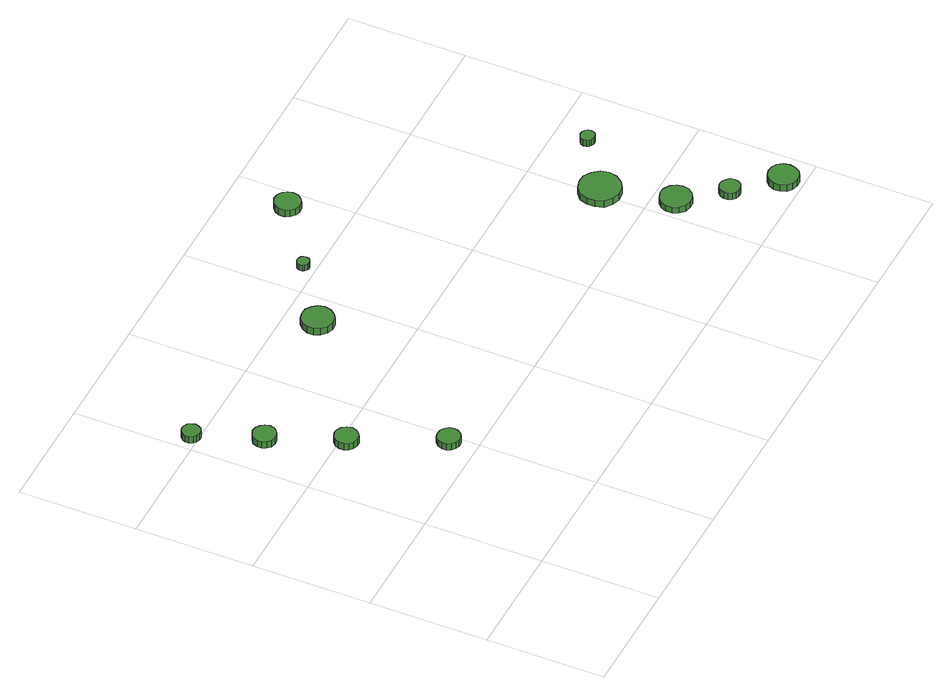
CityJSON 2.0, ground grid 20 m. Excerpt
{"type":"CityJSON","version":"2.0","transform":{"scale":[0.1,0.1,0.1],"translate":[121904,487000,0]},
"CityObjects":{
"tree1":{"type":"SolitaryVegetationObject","attributes":{"function":"something"},"geometry":[{"type":"MultiSurface","lod":"1","boundaries":[[[0,1,2,3,4,5,6,7,8,9,10,11,12,13,14]],[[15,16,17,18,19,20,21,22,23,24,25,26,27,28,29]],[[0,29,28,1]],[[1,28,27,2]],[[2,27,26,3]],[[3,26,25,4]],[[4,25,24,5]],[[5,24,23,6]],[[6,23,22,7]],[[7,22,21,8]],[[8,21,20,9]],[[9,20,19,10]],[[10,19,18,11]],[[11,18,17,12]],[[12,17,16,13]],[[13,16,15,14]],[[14,15,29,0]]]}]},
"tree2":{"type":"SolitaryVegetationObject","attributes":{"function":"something"},"geometry":[{"type":"MultiSurface","lod":"1","boundaries":[[[30,31,32,33,34,35,36,37,38,39,40,41,42,43,44]],[[45,46,47,48,49,50,51,52,53,54,55,56,57,58,59]],[[30,59,58,31]],[[31,58,57,32]],[[32,57,56,33]],[[33,56,55,34]],[[34,55,54,35]],[[35,54,53,36]],[[36,53,52,37]],[[37,52,51,38]],[[38,51,50,39]],[[39,50,49,40]],[[40,49,48,41]],[[41,48,47,42]],[[42,47,46,43]],[[43,46,45,44]],[[44,45,59,30]]]}]},
"tree3":{"type":"SolitaryVegetationObject","attributes":{"function":"something"},"geometry":[{"type":"MultiSurface","lod":"1","boundaries":[[[60,61,62,63,64,65,66,67,68,69,70,71,72,73,74]],[[75,76,77,78,79,80,81,82,83,84,85,86,87,88,89]],[[60,89,88,61]],[[61,88,87,62]],[[62,87,86,63]],[[63,86,85,64]],[[64,85,84,65]],[[65,84,83,66]],[[66,83,82,67]],[[67,82,81,68]],[[68,81,80,69]],[[69,80,79,70]],[[70,79,78,71]],[[71,78,77,72]],[[72,77,76,73]],[[73,76,75,74]],[[74,75,89,60]]]}]},
"tree4":{"type":"SolitaryVegetationObject","attributes":{"function":"something"},"geometry":[{"type":"MultiSurface","lod":"1","boundaries":[[[90,91,92,93,94,95,96,97,98,99,100,101,102,103,104]],[[105,106,107,108,109,110,111,112,113,114,115,116,117,118,119]],[[90,119,118,91]],[[91,118,117,92]],[[92,117,116,93]],[[93,116,115,94]],[[94,115,114,95]],[[95,114,113,96]],[[96,113,112,97]],[[97,112,111,98]],[[98,111,110,99]],[[99,110,109,100]],[[100,109,108,101]],[[101,108,107,102]],[[102,107,106,103]],[[103,106,105,104]],[[104,105,119,90]]]}]},
"tree5":{"type":"SolitaryVegetationObject","attributes":{"function":"something"},"geometry":[{"type":"MultiSurface","lod":"1","boundaries":[[[120,121,122,123,124,125,126,127,128,129,130,131,132,133,134]],[[135,136,137,138,139,140,141,142,143,144,145,146,147,148,149]],[[120,149,148,121]],[[121,148,147,122]],[[122,147,146,123]],[[123,146,145,124]],[[124,145,144,125]],[[125,144,143,126]],[[126,143,142,127]],[[127,142,141,128]],[[128,141,140,129]],[[129,140,139,130]],[[130,139,138,131]],[[131,138,137,132]],[[132,137,136,133]],[[133,136,135,134]],[[134,135,149,120]]]}]},
"tree6":{"type":"SolitaryVegetationObject","attributes":{"function":"something"},"geometry":[{"type":"MultiSurface","lod":"1","boundaries":[[[150,151,152,153,154,155,156,157,158,159,160,161,162,163,164]],[[165,166,167,168,169,170,171,172,173,174,175,176,177,178,179]],[[150,179,178,151]],[[151,178,177,152]],[[152,177,176,153]],[[153,176,175,154]],[[154,175,174,155]],[[155,174,173,156]],[[156,173,172,157]],[[157,172,171,158]],[[158,171,170,159]],[[159,170,169,160]],[[160,169,168,161]],[[161,168,167,162]],[[162,167,166,163]],[[163,166,165,164]],[[164,165,179,150]]]}]},
"tree7":{"type":"SolitaryVegetationObject","attributes":{"function":"something"},"geometry":[{"type":"MultiSurface","lod":"1","boundaries":[[[180,181,182,183,184,185,186,187,188,189,190,191,192,193,194]],[[195,196,197,198,199,200,201,202,203,204,205,206,207,208,209]],[[180,209,208,181]],[[181,208,207,182]],[[182,207,206,183]],[[183,206,205,184]],[[184,205,204,185]],[[185,204,203,186]],[[186,203,202,187]],[[187,202,201,188]],[[188,201,200,189]],[[189,200,199,190]],[[190,199,198,191]],[[191,198,197,192]],[[192,197,196,193]],[[193,196,195,194]],[[194,195,209,180]]]}]},
"tree8":{"type":"SolitaryVegetationObject","attributes":{"function":"something"},"geometry":[{"type":"MultiSurface","lod":"1","boundaries":[[[210,211,212,213,214,215,216,217,218,219,220,221,222,223,224]],[[225,226,227,228,229,230,231,232,233,234,235,236,237,238,239]],[[210,239,238,211]],[[211,238,237,212]],[[212,237,236,213]],[[213,236,235,214]],[[214,235,234,215]],[[215,234,233,216]],[[216,233,232,217]],[[217,232,231,218]],[[218,231,230,219]],[[219,230,229,220]],[[220,229,228,221]],[[221,228,227,222]],[[222,227,226,223]],[[223,226,225,224]],[[224,225,239,210]]]}]},
"tree9":{"type":"SolitaryVegetationObject","attributes":{"function":"something"},"geometry":[{"type":"MultiSurface","lod":"1","boundaries":[[[240,241,242,243,244,245,246,247,248,249,250,251,252,253,254]],[[255,256,257,258,259,260,261,262,263,264,265,266,267,268,269]],[[240,269,268,241]],[[241,268,267,242]],[[242,267,266,243]],[[243,266,265,244]],[[244,265,264,245]],[[245,264,263,246]],[[246,263,262,247]],[[247,262,261,248]],[[248,261,260,249]],[[249,260,259,250]],[[250,259,258,251]],[[251,258,257,252]],[[252,257,256,253]],[[253,256,255,254]],[[254,255,269,240]]]}]},
"tree10":{"type":"SolitaryVegetationObject","attributes":{"function":"something"},"geometry":[{"type":"MultiSurface","lod":"1","boundaries":[[[270,271,272,273,274,275,276,277,278,279,280,281,282,283,284]],[[285,286,287,288,289,290,291,292,293,294,295,296,297,298,299]],[[270,299,298,271]],[[271,298,297,272]],[[272,297,296,273]],[[273,296,295,274]],[[274,295,294,275]],[[275,294,293,276]],[[276,293,292,277]],[[277,292,291,278]],[[278,291,290,279]],[[279,290,289,280]],[[280,289,288,281]],[[281,288,287,282]],[[282,287,286,283]],[[283,286,285,284]],[[284,285,299,270]]]}]},
"tree11":{"type":"SolitaryVegetationObject","attributes":{"function":"something"},"geometry":[{"type":"MultiSurface","lod":"1","boundaries":[[[300,301,302,303,304,305,306,307,308,309,310,311,312,313,314]],[[315,316,317,318,319,320,321,322,323,324,325,326,327,328,329]],[[300,329,328,301]],[[301,328,327,302]],[[302,327,326,303]],[[303,326,325,304]],[[304,325,324,305]],[[305,324,323,306]],[[306,323,322,307]],[[307,322,321,308]],[[308,321,320,309]],[[309,320,319,310]],[[310,319,318,311]],[[311,318,317,312]],[[312,317,316,313]],[[313,316,315,314]],[[314,315,329,300]]]}]},
"tree12":{"type":"SolitaryVegetationObject","attributes":{"function":"something"},"geometry":[{"type":"MultiSurface","lod":"1","boundaries":[[[330,331,332,333,334,335,336,337,338,339,340,341,342,343,344]],[[345,346,347,348,349,350,351,352,353,354,355,356,357,358,359]],[[330,359,358,331]],[[331,358,357,332]],[[332,357,356,333]],[[333,356,355,334]],[[334,355,354,335]],[[335,354,353,336]],[[336,353,352,337]],[[337,352,351,338]],[[338,351,350,339]],[[339,350,349,340]],[[340,349,348,341]],[[341,348,347,342]],[[342,347,346,343]],[[343,346,345,344]],[[344,345,359,330]]]}]}
},
"vertices":[
[39,610,20],[37,616,20],[34,622,20],[28,625,20],[22,626,20],[16,624,20],[11,619,20],[8,613,20],[8,607,20],[11,601,20],[16,597,20],[22,595,20],[28,595,20],[34,599,20],[37,604,20],[37,604,7],[34,599,7],[28,595,7],[22,595,7],[16,597,7],[11,601,7],[8,607,7],[8,613,7],[11,619,7],[16,624,7],[22,626,7],[28,625,7],[34,622,7],[37,616,7],[39,610,7],
[89,506,16],[87,514,16],[82,521,16],[75,525,16],[67,526,16],[59,523,16],[53,518,16],[50,510,16],[50,502,16],[53,495,16],[59,489,16],[67,487,16],[75,488,16],[82,492,16],[87,498,16],[87,498,3],[82,492,3],[75,488,3],[67,487,3],[59,489,3],[53,495,3],[50,502,3],[50,510,3],[53,518,3],[59,523,3],[67,526,3],[75,525,3],[82,521,3],[87,514,3],[89,506,3],
[140,390,15],[138,398,15],[133,405,15],[126,409,15],[118,410,15],[110,407,15],[104,402,15],[101,394,15],[101,386,15],[104,379,15],[110,373,15],[118,371,15],[126,371,15],[133,376,15],[138,382,15],[138,382,2],[133,376,2],[126,371,2],[118,371,2],[110,373,2],[104,379,2],[101,386,2],[101,394,2],[104,402,2],[110,407,2],[118,410,2],[126,409,2],[133,405,2],[138,398,2],[140,390,2],
[205,246,15],[204,254,15],[199,260,15],[192,264,15],[184,265,15],[177,263,15],[171,257,15],[168,250,15],[168,242,15],[171,235,15],[177,230,15],[184,227,15],[192,228,15],[199,232,15],[204,239,15],[204,239,2],[199,232,2],[192,228,2],[184,227,2],[177,230,2],[171,235,2],[168,242,2],[168,250,2],[171,257,2],[177,263,2],[184,265,2],[192,264,2],[199,260,2],[204,254,2],[205,246,2],
[371,545,17],[369,555,17],[362,564,17],[353,570,17],[342,571,17],[331,568,17],[323,560,17],[318,550,17],[318,539,17],[323,529,17],[331,521,17],[342,518,17],[353,519,17],[362,525,17],[369,534,17],[369,534,4],[362,525,4],[353,519,4],[342,518,4],[331,521,4],[323,529,4],[318,539,4],[318,550,4],[323,560,4],[331,568,4],[342,571,4],[353,570,4],[362,564,4],[369,555,4],[371,545,4],
[464,621,15],[463,625,15],[461,628,15],[457,630,15],[453,631,15],[449,630,15],[446,627,15],[444,623,15],[444,618,15],[446,615,15],[449,612,15],[453,610,15],[457,611,15],[461,613,15],[463,616,15],[463,616,3],[461,613,3],[457,611,3],[453,610,3],[449,612,3],[446,615,3],[444,618,3],[444,623,3],[446,627,3],[449,630,3],[453,631,3],[457,630,3],[461,628,3],[463,625,3],[464,621,3],
[589,701,15],[587,710,15],[582,717,15],[574,722,15],[565,723,15],[557,720,15],[550,714,15],[546,706,15],[546,696,15],[550,688,15],[557,682,15],[565,679,15],[574,680,15],[582,685,15],[587,692,15],[587,692,2],[582,685,2],[574,680,2],[565,679,2],[557,682,2],[550,688,2],[546,696,2],[546,706,2],[550,714,2],[557,720,2],[565,723,2],[574,722,2],[582,717,2],[587,710,2],[589,701,2],
[860,162,14],[858,172,14],[852,181,14],[842,187,14],[832,188,14],[821,184,14],[813,177,14],[809,167,14],[809,156,14],[813,147,14],[821,139,14],[832,136,14],[842,137,14],[852,143,14],[858,151,14],[858,151,2],[852,143,2],[842,137,2],[832,136,2],[821,139,2],[813,147,2],[809,156,2],[809,167,2],[813,177,2],[821,184,2],[832,188,2],[842,187,2],[852,181,2],[858,172,2],[860,162,2],
[839,278,15],[836,292,15],[827,303,15],[815,311,15],[801,312,15],[787,308,15],[776,298,15],[771,285,15],[771,271,15],[776,257,15],[787,248,15],[801,243,15],[815,245,15],[827,252,15],[836,264,15],[836,264,2],[827,252,2],[815,245,2],[801,243,2],[787,248,2],[776,257,2],[771,271,2],[771,285,2],[776,298,2],[787,308,2],[801,312,2],[815,311,2],[827,303,2],[836,292,2],[839,278,2],
[908,96,14],[907,103,14],[902,108,14],[896,112,14],[889,113,14],[882,111,14],[877,106,14],[874,99,14],[874,92,14],[877,86,14],[882,81,14],[889,79,14],[896,80,14],[902,83,14],[907,89,14],[907,89,1],[902,83,1],[896,80,1],[889,79,1],[882,81,1],[877,86,1],[874,92,1],[874,99,1],[877,106,1],[882,111,1],[889,113,1],[896,112,1],[902,108,1],[907,103,1],[908,96,1],
[974,32,15],[972,42,15],[966,51,15],[957,56,15],[947,57,15],[937,54,15],[929,47,15],[925,37,15],[925,27,15],[929,17,15],[937,10,15],[947,7,15],[957,8,15],[966,13,15],[972,22,15],[972,22,2],[966,13,2],[957,8,2],[947,7,2],[937,10,2],[929,17,2],[925,27,2],[925,37,2],[929,47,2],[937,54,2],[947,57,2],[957,56,2],[966,51,2],[972,42,2],[974,32,2],
[915,345,14],[914,350,14],[911,354,14],[907,356,14],[902,357,14],[897,355,14],[893,352,14],[891,347,14],[891,342,14],[893,338,14],[897,335,14],[902,333,14],[907,334,14],[911,336,14],[914,340,14],[914,340,1],[911,336,1],[907,334,1],[902,333,1],[897,335,1],[893,338,1],[891,342,1],[891,347,1],[893,352,1],[897,355,1],[902,357,1],[907,356,1],[911,354,1],[914,350,1],[915,345,1]
]}
